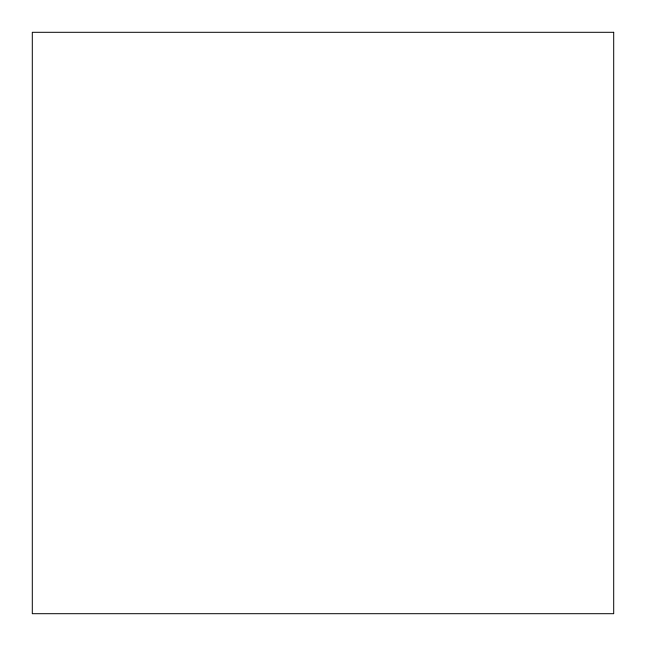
<?xml version="1.0" encoding="UTF-8"?>
<svg xmlns="http://www.w3.org/2000/svg" width="646" height="646" viewBox="0 0 646 646"><rect width="100%" height="100%" fill="white"/><g stroke="black" fill="none" stroke-linecap="round" stroke-linejoin="round"><path stroke-width="0.97" d="M613.7 32.3L32.3 32.3L32.3 613.7L613.7 613.7L613.7 32.3"/></g></svg>
